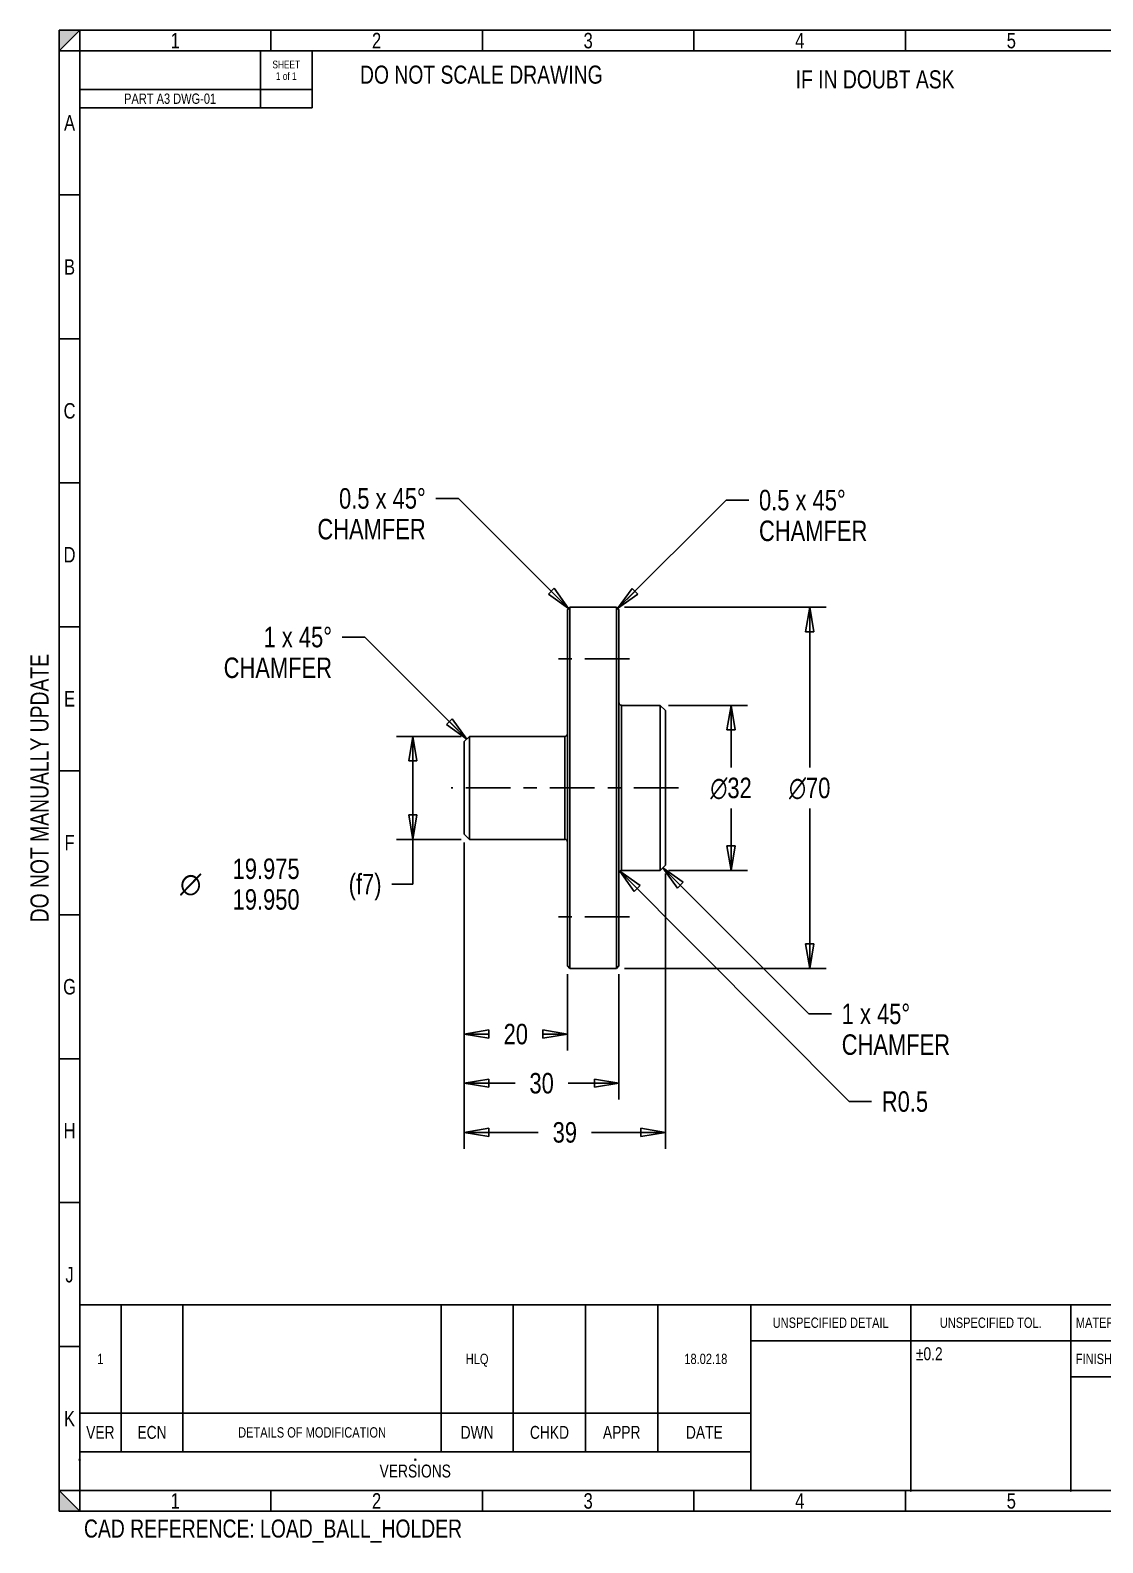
# Model space of a CAD drawing. Header units: inches. Extents: x 0.1 to 16.4, y 0 to 11.6.
# Drawn here: x 0.06 to 8.24, y 0.03 to 11.57 of the extents above; entities that cross this region are included whole.
import ezdxf
from ezdxf.enums import TextEntityAlignment as Align

# ---------------------------------------------------------------- set-up
doc = ezdxf.new("R2010")
doc.units = ezdxf.units.IN
doc.header["$LTSCALE"] = 0.909449
doc.header["$MEASUREMENT"] = 0
doc.linetypes.add('CENTER', pattern=[0.6, 0.375, -0.075, 0.075, -0.075])
doc.layers.get('0').update_dxf_attribs({"linetype": 'CONTINUOUS'})
doc.layers.add('02___PRT_ALL_AXES', color=7, linetype='CONTINUOUS')
doc.styles.get("Standard").update_dxf_attribs({"font": 'txt', "width": 0.8})
doc.styles.add('TEXTSTYLE_1', font='gdt', dxfattribs={"width": 0.8})
doc.dimstyles.new('DIMSTYLE_1', dxfattribs={"dimtxt": 0.15625, "dimasz": 0.1875, "dimexe": 0.125, "dimexo": 0.0625, "dimgap": 0.078125, "dimtad": 0, "dimtih": 1, "dimtoh": 1, "dimzin": 4, "dimdsep": 46, "dimtxsty": 'Standard', "dimblk": 'CLOSED', "dimblk1": 'CLOSED', "dimblk2": 'CLOSED', "dimcen": 0.09, "dimadec": 0, "dimazin": 0, "dimtp": 0.01, "dimtm": 0.01, "dimtfac": 1, "dimtofl": 0, "dimtmove": 0, "dimatfit": 3, "dimldrblk": 'CLOSED', "dimfxl": 1, "dimtolj": 1, "dimtzin": 4, "dimarcsym": 0})
doc.dimstyles.new('DIMSTYLE_2', dxfattribs={"dimtxt": 0.15625, "dimasz": 0.1875, "dimexe": 0.125, "dimexo": 0.0625, "dimgap": 0.078125, "dimtad": 0, "dimtih": 1, "dimtoh": 1, "dimzin": 4, "dimdsep": 46, "dimtxsty": 'Standard', "dimblk": 'CLOSED', "dimblk1": 'CLOSED', "dimblk2": 'CLOSED', "dimcen": 0.09, "dimadec": 0, "dimazin": 0, "dimlim": 1, "dimtp": 0.0125, "dimtm": 0.0125, "dimtfac": 1, "dimtofl": 0, "dimtmove": 0, "dimatfit": 3, "dimldrblk": 'CLOSED', "dimfxl": 1, "dimtolj": 1, "dimtzin": 4, "dimarcsym": 0})
doc.dimstyles.new('DIMSTYLE_4', dxfattribs={"dimtxt": 0.15625, "dimasz": 0.1875, "dimexe": 0.125, "dimexo": 0.0625, "dimgap": 0.09, "dimtad": 0, "dimtih": 1, "dimtoh": 1, "dimzin": 4, "dimdsep": 46, "dimtxsty": 'Standard', "dimblk": 'CLOSED', "dimblk1": 'CLOSED', "dimblk2": 'CLOSED', "dimcen": 0.09, "dimadec": 0, "dimazin": 0, "dimtp": 0.01, "dimtm": 0.01, "dimtfac": 1, "dimtofl": 0, "dimtmove": 0, "dimatfit": 3, "dimldrblk": 'CLOSED', "dimfxl": 1, "dimtolj": 1, "dimtzin": 4, "dimarcsym": 0})
doc.dimstyles.get("Standard").update_dxf_attribs({"dimtxt": 0.15625, "dimasz": 0.1875, "dimexe": 0.125, "dimexo": 0.0625, "dimgap": 0.09, "dimtad": 0, "dimtih": 1, "dimtoh": 1, "dimzin": 4, "dimdsep": 46, "dimtxsty": 'Standard', "dimblk": 'CLOSED', "dimblk1": 'CLOSED', "dimblk2": 'CLOSED', "dimcen": 0.09, "dimadec": 0, "dimazin": 0, "dimtol": 1, "dimtp": 0.01, "dimtm": 0.01, "dimtfac": 1, "dimtofl": 0, "dimtmove": 0, "dimatfit": 3, "dimldrblk": 'CLOSED', "dimfxl": 1, "dimtolj": 1, "dimtzin": 4, "dimarcsym": 0})

# ---------------------------------------------------------------- blocks, each defined once
blk = doc.blocks.new('_CLOSED')
at = {"color": 0, "linetype": 'ByBlock'}
for p, q in [((0, 0), (-1, 0.167)), ((-1, 0.167), (-1, -0.167)), ((-1, -0.167), (0, 0)), ((-1, 0), (0, 0))]:
    blk.add_line(p, q, dxfattribs=at)
blk = doc.blocks.new('*D1')
at = {"color": 2, "linetype": 'Continuous', "transparency": 16777216}
for p, q in [((4.924, 6.424), (5.526, 6.424)), ((5.401, 6.424), (5.401, 5.95)), ((5.401, 5.164), (5.401, 5.638)), ((4.924, 5.164), (5.526, 5.164))]:
    blk.add_line(p, q, dxfattribs=at)
at = {"color": 2, "linetype": 'Continuous', "transparency": 16777216, "xscale": 0.1875, "yscale": 0.1875, "zscale": 0.1875}
for p, rotation in [((5.401, 6.424), 90), ((5.401, 5.164), 270)]:
    blk.add_blockref('_CLOSED', p, dxfattribs=dict(at, rotation=rotation))
at = {"color": 2, "linetype": 'Continuous', "transparency": 16777216, "insert": (5.401, 5.872), "char_height": 0.15625, "width": 0.45833, "attachment_point": 2, "line_spacing_factor": 0.9, "style": 'TEXTSTYLE_1'}
blk.add_mtext('{\\Fgdt;n}\\Ftxt;32', dxfattribs=at)
blk = doc.blocks.new('*D2')
at = {"color": 2, "linetype": 'Continuous', "transparency": 16777216}
for p, q in [((4.589, 7.172), (6.126, 7.172)), ((6.001, 7.172), (6.001, 5.95)), ((6.001, 4.416), (6.001, 5.638)), ((4.589, 4.416), (6.126, 4.416))]:
    blk.add_line(p, q, dxfattribs=at)
at = {"color": 2, "linetype": 'Continuous', "transparency": 16777216, "xscale": 0.1875, "yscale": 0.1875, "zscale": 0.1875}
for p, rotation in [((6.001, 7.172), 90), ((6.001, 4.416), 270)]:
    blk.add_blockref('_CLOSED', p, dxfattribs=dict(at, rotation=rotation))
at = {"color": 2, "linetype": 'Continuous', "transparency": 16777216, "insert": (6.001, 5.872), "char_height": 0.15625, "width": 0.45833, "attachment_point": 2, "line_spacing_factor": 0.9, "style": 'TEXTSTYLE_1'}
blk.add_mtext('{\\Fgdt;n}\\Ftxt;70', dxfattribs=at)
blk = doc.blocks.new('*D3')
at = {"color": 2, "linetype": 'Continuous', "transparency": 16777216}
for p, q in [((3.342, 6.187), (2.849, 6.187)), ((2.974, 6.187), (2.974, 5.794)), ((2.974, 5.401), (2.974, 5.794)), ((2.974, 5.794), (2.974, 5.06)), ((3.342, 5.401), (2.849, 5.401)), ((2.974, 5.06), (2.813, 5.06))]:
    blk.add_line(p, q, dxfattribs=at)
at = {"color": 2, "linetype": 'Continuous', "transparency": 16777216, "xscale": 0.1875, "yscale": 0.1875, "zscale": 0.1875}
for p, rotation in [((2.974, 6.187), 90), ((2.974, 5.401), 270)]:
    blk.add_blockref('_CLOSED', p, dxfattribs=dict(at, rotation=rotation))
at = {"color": 2, "linetype": 'Continuous', "transparency": 16777216, "width": 0.8}
for s, p in [('19.975', (2.11, 5.099)), (' (f7)', (2.735, 4.982)), ('19.950', (2.11, 4.865))]:
    blk.add_text(s, height=0.1562, dxfattribs=at).set_placement(p, align=Align.RIGHT)
at = {"color": 2, "linetype": 'Continuous', "transparency": 16777216, "style": 'TEXTSTYLE_1'}
blk.add_text('n', height=0.156, dxfattribs=at).set_placement((1.36, 4.982), align=Align.RIGHT)
blk = doc.blocks.new('*D4')
at = {"color": 2, "linetype": 'Continuous', "transparency": 16777216}
for p, q in [((3.365, 5.378), (3.365, 3.041)), ((4.901, 5.141), (4.901, 3.041)), ((3.365, 3.166), (3.93, 3.166)), ((4.901, 3.166), (4.336, 3.166))]:
    blk.add_line(p, q, dxfattribs=at)
at = {"color": 2, "linetype": 'Continuous', "transparency": 16777216, "xscale": 0.1875, "yscale": 0.1875, "zscale": 0.1875, "rotation": 180}
blk.add_blockref('_CLOSED', (3.365, 3.166), dxfattribs=at)
at = {"color": 2, "linetype": 'Continuous', "transparency": 16777216, "xscale": 0.1875, "yscale": 0.1875, "zscale": 0.1875}
blk.add_blockref('_CLOSED', (4.901, 3.166), dxfattribs=at)
at = {"color": 2, "linetype": 'Continuous', "transparency": 16777216, "insert": (4.133, 3.244), "char_height": 0.1562, "width": 0.25, "attachment_point": 2, "line_spacing_factor": 0.9}
blk.add_mtext('39', dxfattribs=at)
blk = doc.blocks.new('*D5')
at = {"color": 2, "linetype": 'Continuous', "transparency": 16777216}
for p, q in [((3.365, 5.378), (3.365, 3.791)), ((4.153, 4.374), (4.153, 3.791)), ((3.365, 3.916), (3.556, 3.916)), ((4.153, 3.916), (3.962, 3.916))]:
    blk.add_line(p, q, dxfattribs=at)
at = {"color": 2, "linetype": 'Continuous', "transparency": 16777216, "xscale": 0.1875, "yscale": 0.1875, "zscale": 0.1875, "rotation": 180}
blk.add_blockref('_CLOSED', (3.365, 3.916), dxfattribs=at)
at = {"color": 2, "linetype": 'Continuous', "transparency": 16777216, "xscale": 0.1875, "yscale": 0.1875, "zscale": 0.1875}
blk.add_blockref('_CLOSED', (4.153, 3.916), dxfattribs=at)
at = {"color": 2, "linetype": 'Continuous', "transparency": 16777216, "insert": (3.759, 3.994), "char_height": 0.1562, "width": 0.25, "attachment_point": 2, "line_spacing_factor": 0.9}
blk.add_mtext('20', dxfattribs=at)
blk = doc.blocks.new('*D6')
at = {"color": 2, "linetype": 'Continuous', "transparency": 16777216}
for p, q in [((3.365, 5.378), (3.365, 3.416)), ((4.546, 4.374), (4.546, 3.416)), ((3.365, 3.541), (3.753, 3.541)), ((4.546, 3.541), (4.159, 3.541))]:
    blk.add_line(p, q, dxfattribs=at)
at = {"color": 2, "linetype": 'Continuous', "transparency": 16777216, "xscale": 0.1875, "yscale": 0.1875, "zscale": 0.1875, "rotation": 180}
blk.add_blockref('_CLOSED', (3.365, 3.541), dxfattribs=at)
at = {"color": 2, "linetype": 'Continuous', "transparency": 16777216, "xscale": 0.1875, "yscale": 0.1875, "zscale": 0.1875}
blk.add_blockref('_CLOSED', (4.546, 3.541), dxfattribs=at)
at = {"color": 2, "linetype": 'Continuous', "transparency": 16777216, "insert": (3.956, 3.619), "char_height": 0.1562, "width": 0.25, "attachment_point": 2, "line_spacing_factor": 0.9}
blk.add_mtext('30', dxfattribs=at)
blk = doc.blocks.new('*D8')
at = {"color": 2, "linetype": 'Continuous', "transparency": 16777216}
for p, q in [((4.552, 5.159), (6.301, 3.401)), ((6.301, 3.401), (6.473, 3.401))]:
    blk.add_line(p, q, dxfattribs=at)
at = {"color": 2, "linetype": 'Continuous', "transparency": 16777216, "xscale": 0.1875, "yscale": 0.1875, "zscale": 0.1875, "rotation": 134.8676200935}
blk.add_blockref('_CLOSED', (4.552, 5.159), dxfattribs=at)
at = {"color": 2, "linetype": 'Continuous', "transparency": 16777216, "insert": (6.551, 3.479), "char_height": 0.1562, "width": 0.5, "attachment_point": 1, "line_spacing_factor": 0.9}
blk.add_mtext('R0.5', dxfattribs=at)
blk = doc.blocks.new('*T10')
at = {"color": 2, "linetype": 'Continuous'}
for p, q in [((0, 0), (15.827, 0)), ((0, 0), (0, -0.157)), ((1.457, 0), (1.457, -0.157)), ((3.071, 0), (3.071, -0.157)), ((4.685, 0), (4.685, -0.157)), ((6.299, 0), (6.299, -0.157)), ((7.913, 0), (7.913, -0.157)), ((9.528, 0), (9.528, -0.157)), ((11.142, 0), (11.142, -0.157)), ((12.756, 0), (12.756, -0.157)), ((14.37, 0), (14.37, -0.157)), ((15.827, 0), (15.827, -0.157)), ((0, -0.157), (15.827, -0.157))]:
    blk.add_line(p, q, dxfattribs=at)
at = {"color": 2, "linetype": 'Continuous', "attachment_point": 2, "line_spacing_factor": 0.9}
for s, insert, char_height, width in [('1', (0.728, -0.02), 0.118, 0.18898), ('2', (2.264, -0.02), 0.118, 0.18898), ('3 ', (3.878, -0.02), 0.1181, 0.37795), ('4', (5.492, -0.02), 0.118, 0.18898), ('5', (7.106, -0.02), 0.118, 0.18898), ('6', (8.72, -0.02), 0.118, 0.18898), ('7', (10.335, -0.02), 0.118, 0.18898), ('8', (11.949, -0.02), 0.118, 0.18898), ('9', (13.563, -0.02), 0.118, 0.18898), ('10', (15.098, -0.02), 0.1181, 0.37795)]:
    blk.add_mtext(s, dxfattribs=dict(at, insert=insert, char_height=char_height, width=width))
blk = doc.blocks.new('*T11')
at = {"color": 2, "linetype": 'Continuous'}
for p, q in [((0, 0), (15.827, 0)), ((0, 0), (0, -0.157)), ((1.457, 0), (1.457, -0.157)), ((3.071, 0), (3.071, -0.157)), ((4.685, 0), (4.685, -0.157)), ((6.299, 0), (6.299, -0.157)), ((7.913, 0), (7.913, -0.157)), ((9.528, 0), (9.528, -0.157)), ((11.142, 0), (11.142, -0.157)), ((12.756, 0), (12.756, -0.157)), ((14.37, 0), (14.37, -0.157)), ((15.827, 0), (15.827, -0.157)), ((0, -0.157), (15.827, -0.157))]:
    blk.add_line(p, q, dxfattribs=at)
at = {"color": 2, "linetype": 'Continuous', "attachment_point": 2, "line_spacing_factor": 0.9}
for s, insert, char_height, width in [('1', (0.728, -0.02), 0.118, 0.18898), ('2', (2.264, -0.02), 0.118, 0.18898), ('3 ', (3.878, -0.02), 0.1181, 0.37795), ('4 ', (5.492, -0.02), 0.1181, 0.37795), ('5', (7.106, -0.02), 0.118, 0.18898), ('6', (8.72, -0.02), 0.118, 0.18898), ('7', (10.335, -0.02), 0.118, 0.18898), ('8', (11.949, -0.02), 0.118, 0.18898), ('9', (13.563, -0.02), 0.118, 0.18898), ('10', (15.098, -0.02), 0.1181, 0.37795)]:
    blk.add_mtext(s, dxfattribs=dict(at, insert=insert, char_height=char_height, width=width))
blk = doc.blocks.new('*T12')
at = {"color": 2, "linetype": 'Continuous'}
for p, q in [((0, 0), (0.157, 0)), ((0, 0), (0, -10.984)), ((0.157, 0), (0.157, -10.984)), ((0, -1.098), (0.157, -1.098)), ((0, -2.197), (0.157, -2.197)), ((0, -3.295), (0.157, -3.295)), ((0, -4.394), (0.157, -4.394)), ((0, -5.492), (0.157, -5.492)), ((0, -6.591), (0.157, -6.591)), ((0, -7.689), (0.157, -7.689)), ((0, -8.787), (0.157, -8.787)), ((0, -9.886), (0.157, -9.886)), ((0, -10.984), (0.157, -10.984))]:
    blk.add_line(p, q, dxfattribs=at)
at = {"color": 2, "linetype": 'Continuous', "char_height": 0.118, "width": 0.18898, "attachment_point": 2, "line_spacing_factor": 0.9}
for s, insert in [('A', (0.079, -0.49)), ('B', (0.079, -1.589)), ('C', (0.079, -2.687)), ('D', (0.079, -3.785)), ('E', (0.079, -4.884)), ('F', (0.079, -5.982)), ('G', (0.079, -7.081)), ('H', (0.079, -8.179)), ('J', (0.079, -9.278)), ('K', (0.079, -10.376))]:
    blk.add_mtext(s, dxfattribs=dict(at, insert=insert))
blk = doc.blocks.new('*T14')
at = {"color": 2, "linetype": 'Continuous'}
for p, q in [((0, 0), (1.772, 0)), ((0, 0), (0, -0.433)), ((1.378, 0), (1.378, -0.433)), ((1.772, 0), (1.772, -0.433)), ((0, -0.295), (1.772, -0.295)), ((0, -0.433), (1.772, -0.433))]:
    blk.add_line(p, q, dxfattribs=at)
at = {"color": 2, "linetype": 'Continuous', "attachment_point": 2, "line_spacing_factor": 0.9}
for s, insert, char_height, width in [('SHEET\\P1 of 1', (1.575, -0.074), 0.0591, 0.56693), ('PART A3 DWG-01', (0.689, -0.325), 0.07874, 1.76378)]:
    blk.add_mtext(s, dxfattribs=dict(at, insert=insert, char_height=char_height, width=width))
blk = doc.blocks.new('*T15')
at = {"color": 2, "linetype": 'Continuous'}
for p, q in [((0, 0), (15.827, 0)), ((0, 0), (0, -1.417)), ((0.315, 0), (0.315, -1.122)), ((0.787, 0), (0.787, -1.122)), ((2.756, 0), (2.756, -1.122)), ((3.307, 0), (3.307, -1.122)), ((3.858, 0), (3.858, -1.122)), ((4.409, 0), (4.409, -1.122)), ((5.118, 0), (5.118, -1.417)), ((6.339, 0), (6.339, -1.417)), ((7.559, 0), (7.559, -1.417)), ((10.512, 0), (10.512, -1.417)), ((11.201, 0), (11.201, -1.417)), ((11.89, 0), (11.89, -1.417)), ((15.827, 0), (15.827, -1.417)), ((5.118, -0.276), (11.89, -0.276)), ((11.89, -0.413), (15.827, -0.413)), ((14.252, -0.413), (14.252, -0.827)), ((7.559, -0.551), (11.89, -0.551)), ((0, -0.827), (5.118, -0.827)), ((10.512, -0.827), (15.827, -0.827)), ((0, -1.122), (5.118, -1.122)), ((10.512, -1.122), (15.827, -1.122)), ((0, -1.417), (15.827, -1.417))]:
    blk.add_line(p, q, dxfattribs=at)
at = {"color": 2, "linetype": 'Continuous', "line_spacing_factor": 0.9}
for s, insert, char_height, width, attachment_point in [('UNSPECIFIED DETAIL', (5.728, -0.098), 0.07874, 2.26772, 2), ('UNSPECIFIED TOL.', (6.949, -0.098), 0.07874, 2.01575, 2), ('MATERIAL: MILD STEEL ', (7.598, -0.098), 0.07874, 2.64567, 1), ('DRAWN BY\\P HLQ', (10.856, -0.049), 0.0689, 0.88189, 2), ('DATE\\P18.02.18 ', (11.545, -0.049), 0.0689, 0.99213, 2), ('TITLE', (11.929, -0.03), 0.0787, 0.62992, 1), ('Load Ball Holder', (13.858, -0.217), 0.11811, 3.02362, 2), ('CHECKED BY\\P ', (10.856, -0.325), 0.0689, 1.10236, 2), ('DATE\\P ', (11.545, -0.325), 0.0689, 0.44094, 2), ('1 ', (0.157, -0.374), 0.0787, 0.25197, 2), ('HLQ ', (3.031, -0.374), 0.0787, 0.50394, 2), (' 18.02.18', (4.764, -0.374), 0.0787, 1.13386, 2), ('FINISH:  AS SUPPLIED', (7.598, -0.374), 0.07874, 2.51969, 1), ('DOCUMENT REFERENCE NUMBER', (11.929, -0.443), 0.07874, 3.14961, 1), ('PART NUMBER', (15.039, -0.443), 0.07874, 1.38583, 2), ('APPROVED BY\\P ', (10.856, -0.6), 0.0689, 1.2126, 2), ('DATE\\P ', (11.545, -0.6), 0.0689, 0.44094, 2), ('HSR-1010-02 ', (15.039, -0.63), 0.11811, 2.26772, 2), ('VER', (0.157, -0.925), 0.0984, 0.47244, 2), ('ECN', (0.551, -0.925), 0.0984, 0.47244, 2), ('DETAILS OF MODIFICATION', (1.772, -0.935), 0.07874, 2.89764, 2), ('DWN', (3.031, -0.925), 0.0984, 0.47244, 2), ('CHKD', (3.583, -0.925), 0.0984, 0.62992, 2), ('APPR', (4.134, -0.925), 0.0984, 0.62992, 2), ('DATE', (4.764, -0.925), 0.0984, 0.62992, 2), ('SHEET SCALE', (10.856, -0.94), 0.0689, 1.2126, 2), ('1.000', (11.545, -0.94), 0.0689, 0.55118, 2), ('USED ON:  HSR-1000-01', (13.858, -0.925), 0.09843, 3.30709, 2), ('VERSIONS ', (2.559, -1.22), 0.0984, 1.41732, 2), ('ESTIMATED \\PMASS KG. ', (10.856, -1.184), 0.0689, 1.10236, 2), ('HSR-1010-27 ', (13.858, -1.23), 0.07874, 1.51181, 2)]:
    blk.add_mtext(s, dxfattribs=dict(at, insert=insert, char_height=char_height, width=width, attachment_point=attachment_point))
at = {"color": 2, "linetype": 'Continuous', "insert": (6.378, -0.325), "char_height": 0.09843, "width": 0.7021, "attachment_point": 1, "line_spacing_factor": 0.9, "style": 'TEXTSTYLE_1'}
blk.add_mtext('{\\Fgdt;`}\\Ftxt;0.2', dxfattribs=at)

msp = doc.modelspace()

# ---------------------------------------------------------------- hatches: boundary and pattern name
at = {"linetype": 'Continuous'}
h = msp.add_hatch(color=2, dxfattribs=at)
edge = h.paths.add_edge_path()
edge.add_line((0.276, 11.575), (0.433, 11.575))
edge.add_line((0.276, 11.417), (0.276, 11.575))
edge.add_line((0.276, 11.417), (0.433, 11.575))
h = msp.add_hatch(color=2, dxfattribs=at)
edge = h.paths.add_edge_path()
edge.add_line((0.276, 0.276), (0.276, 0.433))
edge.add_line((0.276, 0.276), (0.433, 0.276))
edge.add_line((0.433, 0.276), (0.276, 0.433))

# ---------------------------------------------------------------- linework, layer by layer
at = {"color": 7, "linetype": 'Continuous'}
for p, q in [((0.276, 11.417), (0.433, 11.575)), ((0.276, 11.417), (0.276, 11.575)), ((0.276, 11.575), (0.433, 11.575)), ((0.433, 11.417), (0.433, 11.575)), ((0.433, 11.575), (16.26, 11.575)), ((0.276, 0.433), (0.276, 11.417)), ((0.276, 11.417), (0.433, 11.417)), ((4.172, 7.172), (4.153, 7.152)), ((4.172, 7.172), (4.172, 4.416)), ((4.172, 7.172), (4.527, 7.172)), ((4.527, 7.172), (4.527, 4.416)), ((4.546, 7.152), (4.527, 7.172)), ((4.153, 7.152), (4.153, 4.436)), ((4.546, 7.152), (4.546, 4.436)), ((4.566, 5.164), (4.566, 6.424)), ((4.566, 6.424), (4.861, 6.424)), ((4.861, 6.424), (4.861, 5.164)), ((4.901, 6.385), (4.861, 6.424)), ((4.901, 6.385), (4.901, 5.204)), ((3.405, 6.187), (3.365, 6.148)), ((3.365, 6.148), (3.365, 5.441)), ((3.405, 6.187), (3.405, 5.401)), ((3.405, 6.187), (4.133, 6.187)), ((4.133, 5.401), (4.133, 6.187)), ((3.405, 5.401), (3.365, 5.441)), ((4.133, 5.401), (3.405, 5.401)), ((4.901, 5.204), (4.861, 5.164)), ((4.861, 5.164), (4.566, 5.164)), ((4.172, 4.416), (4.153, 4.436)), ((4.172, 4.416), (4.527, 4.416)), ((4.546, 4.436), (4.527, 4.416)), ((0.439, 0.663), (0.427, 0.675)), ((0.439, 0.675), (0.427, 0.663)), ((2.998, 0.663), (2.986, 0.675)), ((2.998, 0.675), (2.986, 0.663)), ((0.433, 0.276), (0.276, 0.433)), ((0.276, 0.276), (0.276, 0.433)), ((0.276, 0.433), (0.433, 0.433)), ((0.433, 0.276), (0.433, 0.433)), ((6.778, 0.427), (6.766, 0.439)), ((6.778, 0.439), (6.766, 0.427)), ((7.998, 0.427), (7.986, 0.439)), ((7.998, 0.439), (7.986, 0.427)), ((0.276, 0.276), (0.433, 0.276)), ((0.433, 0.276), (16.26, 0.276))]:
    msp.add_line(p, q, dxfattribs=at)
for centre, start, end in [((4.566, 6.444), 180, 270), ((4.133, 6.207), 270, 360), ((4.133, 5.382), 0, 90), ((4.566, 5.145), 90, 180)]:
    msp.add_arc(centre, 0.0197, start, end, dxfattribs=at)
at = {"layer": '02___PRT_ALL_AXES', "color": 7, "linetype": 'CENTER'}
for p, q in [((4.627, 6.778), (4.072, 6.778)), ((5.001, 5.794), (3.265, 5.794)), ((4.627, 4.81), (4.072, 4.81))]:
    msp.add_line(p, q, dxfattribs=at)

# ---------------------------------------------------------------- block references
for name, p in [('*T10', (0.433, 11.575)), ('*T12', (0.276, 11.417)), ('*T14', (0.433, 11.417)), ('*T15', (0.433, 1.851)), ('*T11', (0.433, 0.433))]:
    msp.add_blockref(name, p)

# ---------------------------------------------------------------- texts
at = {"color": 2, "linetype": 'Continuous', "line_spacing_factor": 0.9}
for s, insert, char_height, width, attachment_point in [('DO NOT SCALE DRAWING', (3.496, 11.305), 0.1378, 2.20472, 2), ('IF IN DOUBT ASK', (6.5, 11.269), 0.1378, 1.65354, 2), ('0.5 x 45\\Fgdt;{\\Fgdt;~}\\P\\Ftxt;CHAMFER', (3.072, 8.081), 0.15625, 1.10417, 3), ('0.5 x 45\\Fgdt;{\\Fgdt;~}\\P\\Ftxt;CHAMFER', (5.614, 8.068), 0.15625, 1.10417, 1), ('1 x 45\\Fgdt;{\\Fgdt;~}\\P\\Ftxt;CHAMFER', (2.357, 7.023), 0.15625, 0.875, 3), ('1 x 45\\Fgdt;{\\Fgdt;~}\\P\\Ftxt;CHAMFER', (6.245, 4.148), 0.15625, 0.875, 1), ('CAD REFERENCE: LOAD_BALL_HOLDER', (1.907, 0.212), 0.1378, 3.41732, 2)]:
    msp.add_mtext(s, dxfattribs=dict(at, insert=insert, char_height=char_height, width=width, attachment_point=attachment_point))
at = {"color": 2, "linetype": 'Continuous', "insert": (0.057, 5.792), "char_height": 0.1378, "width": 2.4252, "attachment_point": 2, "rotation": 90, "line_spacing_factor": 0.9}
msp.add_mtext('DO NOT MANUALLY UPDATE', dxfattribs=at)

# ---------------------------------------------------------------- dimensions: what is measured, and where the dimension line sits
at = {"color": 2, "linetype": 'Continuous'}
for base, p1, p2, text, dimstyle, picture, middle in [((6.001, 4.416), (4.526, 7.172), (4.526, 4.416), '%%c<>', 'DIMSTYLE_1', '*D2', (6.001, 5.794)), ((5.401, 5.164), (4.861, 6.424), (4.861, 5.164), '%%c<>', 'DIMSTYLE_1', '*D1', (5.401, 5.794)), ((2.974, 5.401), (3.404, 6.187), (3.404, 5.401), '%%c<> (f7)', 'DIMSTYLE_2', '*D3', (1.943, 5.06))]:
    dim = msp.add_linear_dim(base=base, p1=p1, p2=p2, angle=270, text=text, dimstyle=dimstyle, dxfattribs=at)
    dim.commit()
    dim.dimension.update_dxf_attribs({"geometry": picture, "text_midpoint": middle, "dimtype": 160})
for base, p2, picture, middle in [((4.901, 3.166), (4.901, 5.203), '*D4', (4.133, 3.166)), ((4.153, 3.916), (4.153, 4.436), '*D5', (3.759, 3.916)), ((4.546, 3.541), (4.546, 4.436), '*D6', (3.956, 3.541))]:
    dim = msp.add_linear_dim(base=base, p1=(3.365, 5.44), p2=p2, dimstyle='DIMSTYLE_1', dxfattribs=at)
    dim.commit()
    dim.dimension.update_dxf_attribs({"geometry": picture, "text_midpoint": middle, "dimtype": 160})
dim = msp.add_radius_dim(center=(4.566, 5.145), mpoint=(4.552, 5.159), text='R<>', dimstyle='DIMSTYLE_4', override={"dimpost": '<>'}, dxfattribs=at)
dim.commit()
dim.dimension.update_dxf_attribs({"geometry": '*D8', "text_midpoint": (6.801, 3.401), "dimtype": 164})

# ---------------------------------------------------------------- leaders
for points in [[(4.162, 7.162), (3.322, 8.003), (3.15, 8.003)], [(4.536, 7.162), (5.364, 7.99), (5.536, 7.99)], [(3.385, 6.167), (2.607, 6.945), (2.435, 6.945)], [(4.881, 5.184), (5.995, 4.07), (6.167, 4.07)]]:
    msp.add_leader(points, dimstyle='Standard', override={"dimtad": 0}, dxfattribs=at)

doc.saveas('drawing.dxf')
